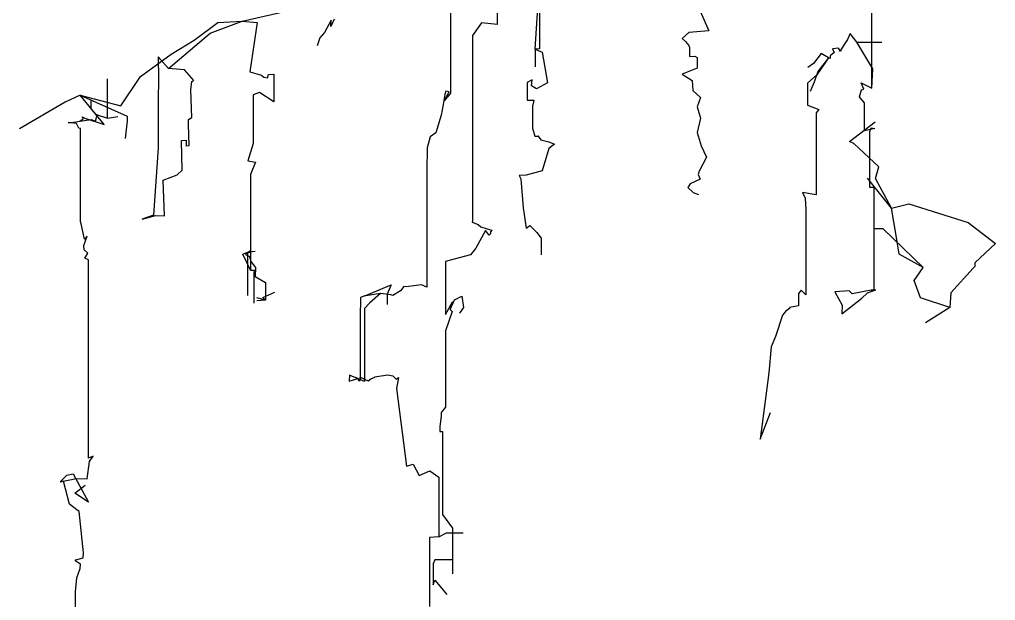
# Model space of a CAD drawing. Extents: x -330 to 330, y -481 to 481.
# Drawn here: x -126 to 329.8, y -25.7 to 245.7 of the extents above; entities that cross this region are included whole.
import ezdxf

# ---------------------------------------------------------------- set-up
doc = ezdxf.new("R2010")
doc.units = 0
doc.layers.add('CentreLine', color=5, linetype='CONTINUOUS')

msp = doc.modelspace()

# ---------------------------------------------------------------- linework, layer by layer
at = {"layer": 'CentreLine'}
for p, q in [((114.76, 231.9, -103.82), (119.89, 311.4, -106.07)), ((96.98, 269.24, -18.75), (96.98, 243.42, -18.75)), ((271.96, 213.7, 14.84), (271.96, 268.6, 14.84)), ((75.19, 259.48, -65.3), (75.19, 211.28, -65.3)), ((116.81, 258.29, -108.66), (116.81, 231.99, -108.66)), ((-22.1, 244.88, -133.57), (5.41, 251.23, -134.53)), ((190.24, 253.19, 9.14), (195.9, 240.4, 23.88)), ((-44.46, 236, -123.75), (-33.47, 244.28, -132.98)), ((-36.93, 239.37, -127.58), (-22.1, 244.88, -133.57)), ((-33.47, 244.28, -132.98), (-22.1, 244.88, -133.57)), ((-22.1, 244.88, -133.57), (-15.04, 244.39, -133.45)), ((-15.04, 244.39, -133.45), (-18.43, 221.25, -121.63)), ((19.56, 245.48, -153.23), (16.43, 239.65, -149.23)), ((20.94, 245.94, -158.11), (19.4, 242.5, -157.64)), ((19.4, 242.5, -157.64), (19.56, 245.48, -153.23)), ((89.7, 244.2, -20.57), (85.5, 238.2, -20.71)), ((96.98, 243.42, -18.75), (89.7, 244.2, -20.57)), ((-56.4, 222.88, -121.63), (-36.93, 239.37, -127.58)), ((14.18, 237.23, -149.35), (12.92, 233.46, -147.47)), ((16.43, 239.65, -149.23), (14.18, 237.23, -149.35)), ((85.5, 238.2, -20.71), (85.5, 227.33, -20.71)), ((186.57, 239.66, 22.23), (183.51, 236.81, 23.56)), ((195.9, 240.4, 23.88), (186.57, 239.66, 22.23)), ((261.87, 239.22, 41.37), (260.68, 236.45, 42)), ((265.03, 235.11, 33.13), (261.87, 239.22, 41.37)), ((-55.12, 229.45, -119.87), (-44.46, 236, -123.75)), ((183.51, 236.81, 23.56), (185.08, 235.42, 21.48)), ((185.08, 235.42, 21.48), (186.51, 233.58, 21.63)), ((186.51, 233.58, 21.63), (186.94, 232.65, 24.86)), ((186.94, 232.65, 24.86), (186.94, 228.44, 24.86)), ((260.68, 236.45, 42), (257.63, 231.9, 43.56)), ((272.49, 222.74, 24.85), (265.03, 235.11, 33.13)), ((265.03, 235.11, 33.13), (276.63, 235.11, 36.24)), ((-69.48, 219.08, -100.11), (-55.12, 229.45, -119.87)), ((-56.4, 222.88, -121.63), (-61.31, 228.27, -126.46)), ((-61.31, 228.27, -126.46), (-61.17, 218.16, -129.56)), ((116.81, 231.99, -108.66), (114.76, 231.9, -103.82)), ((114.76, 231.9, -103.82), (114.76, 223.53, -103.82)), ((114.76, 231.9, -103.82), (118.01, 230.4, -102.45)), ((118.01, 230.4, -102.45), (120.63, 216.15, -109.82)), ((186.94, 228.44, 24.86), (189.42, 228.61, 25.03)), ((189.42, 228.61, 25.03), (190.45, 227.95, 25.08)), ((190.45, 227.95, 25.08), (190.45, 222.93, 25.08)), ((248.29, 229.89, 60.31), (244.72, 225.1, 66.77)), ((251.77, 227.76, 54.74), (248.29, 229.89, 60.31)), ((254.44, 230.28, 54.72), (252.52, 228.69, 55.16)), ((252.52, 228.69, 55.16), (252.52, 227.43, 55.16)), ((256.52, 232.28, 50), (253.61, 232.05, 53.22)), ((253.61, 232.05, 53.22), (254.44, 230.28, 54.72)), ((257.42, 230.76, 47.52), (256.52, 232.28, 50)), ((257.63, 231.9, 43.56), (257.42, 230.76, 47.52)), ((85.5, 227.33, -20.71), (85.5, 196.7, -20.71)), ((244.72, 225.1, 66.77), (242.18, 223.27, 68)), ((251.77, 227.76, 54.74), (246.31, 219.91, 57.53)), ((251.77, 227.76, 54.74), (246.73, 221.39, 57.89)), ((252.52, 227.43, 55.16), (251.77, 227.76, 54.74)), ((-78.74, 205.36, -111.54), (-69.48, 219.08, -100.11)), ((-48.95, 222.26, -120.22), (-56.4, 222.88, -121.63)), ((-44.54, 217.27, -116.65), (-48.95, 222.26, -120.22)), ((-18.43, 221.25, -121.63), (-12.98, 219.7, -123.61)), ((-12.98, 219.7, -123.61), (-11.91, 218.8, -119.86)), ((-11.91, 218.8, -119.86), (-10.16, 218.41, -118.12)), ((-10.16, 218.41, -118.12), (-9.75, 219.95, -118.04)), ((-9.75, 219.95, -118.04), (-7.17, 220.22, -116.55)), ((-7.17, 220.22, -116.55), (-7.17, 207.32, -116.55)), ((190.45, 222.93, 25.08), (183.49, 220.16, 26.95)), ((183.49, 220.16, 26.95), (188.14, 217.24, 22.3)), ((246.31, 219.91, 57.53), (242, 215.91, 55.88)), ((246.73, 221.39, 57.89), (245.17, 216.45, 60.84)), ((271.96, 213.7, 14.84), (272.49, 222.74, 24.85)), ((-85, 199.57, -147.36), (-85, 218.07, -147.36)), ((-61.17, 218.16, -129.56), (-61.23, 207.92, -130.08)), ((-45.94, 212.94, -113.99), (-45.57, 216.82, -115.27)), ((-45.57, 216.82, -115.27), (-44.54, 217.27, -116.65)), ((113.38, 217.52, -113.2), (111.13, 216.28, -111.2)), ((111.13, 216.28, -111.2), (111.13, 208.03, -111.2)), ((113.13, 214.77, -113.95), (113.38, 217.52, -113.2)), ((115.38, 213.28, -112.7), (113.13, 214.77, -113.95)), ((120.63, 216.15, -109.82), (115.38, 213.28, -112.7)), ((188.14, 217.24, 22.3), (188.48, 212.52, 18.36)), ((242, 215.91, 55.88), (242, 205.63, 55.88)), ((245.17, 216.45, 60.84), (243.19, 212.05, 67.32)), ((268.28, 213.15, 26.23), (267.01, 216.1, 23.08)), ((267.01, 216.1, 23.08), (271.96, 213.7, 14.84)), ((-97.74, 210.34, -117.71), (-104.63, 207.04, -107.5)), ((-86.5, 196.69, -131.1), (-97.74, 210.34, -117.71)), ((-97.74, 210.34, -117.71), (-78.74, 205.36, -111.54)), ((-97.74, 210.34, -117.71), (-75.68, 200.49, -115.78)), ((-45.59, 199.91, -113.85), (-45.94, 212.94, -113.99)), ((-13.87, 211.69, -125.77), (-16.95, 210.5, -123.77)), ((-16.95, 210.5, -123.77), (-16.95, 187.75, -123.77)), ((-7.17, 207.32, -116.55), (-13.87, 211.69, -125.77)), ((72.63, 210.71, -48.27), (71.88, 206.05, -46.75)), ((72.28, 207.74, -62.86), (74.6, 211.92, -50.93)), ((75.19, 211.28, -65.3), (72.28, 207.74, -62.86)), ((73.09, 212.23, -48.93), (72.63, 210.71, -48.27)), ((74.6, 211.92, -50.93), (73.09, 212.23, -48.93)), ((188.48, 212.52, 18.36), (192.05, 209.34, 19.65)), ((266.27, 209.66, 40.9), (267.24, 212.87, 27.01)), ((266.64, 209.11, 44.34), (266.27, 209.66, 40.9)), ((267.24, 212.87, 27.01), (268.28, 213.15, 26.23)), ((-104.63, 207.04, -107.5), (-126.01, 194.67, -106.01)), ((-92.49, 204.01, -145.33), (-92.49, 207.83, -145.33)), ((-61.23, 207.92, -130.08), (-61.31, 185.73, -130.19)), ((71.88, 206.05, -46.75), (70.97, 201.06, -46.41)), ((111.13, 208.03, -111.2), (114.13, 208.03, -110.7)), ((114.13, 208.03, -110.7), (113.63, 205.03, -109.95)), ((192.05, 209.34, 19.65), (190.49, 204.95, 22.99)), ((242, 205.63, 55.88), (247.32, 203.71, 52.55)), ((268.54, 206.84, 49.06), (266.64, 209.11, 44.34)), ((268.54, 193.77, 49.06), (268.54, 206.84, 49.06)), ((-90.25, 201.36, -142.46), (-92.49, 204.01, -145.33)), ((-90.56, 198.21, -140.19), (-89.76, 201.24, -140.77)), ((-89.76, 201.24, -140.77), (-90.25, 201.36, -142.46)), ((-90.25, 201.36, -142.46), (-85, 199.57, -147.36)), ((70.97, 201.06, -46.41), (68.43, 192.73, -44.76)), ((113.63, 205.03, -109.95), (113.63, 195.03, -109.2)), ((190.49, 204.95, 22.99), (192.03, 199.57, 27.23)), ((247.32, 203.71, 52.55), (246.04, 202.11, 52.62)), ((246.04, 202.11, 52.62), (246.04, 180.27, 52.62)), ((-103.33, 197.56, -136.3), (-101.76, 197.67, -138.81)), ((-99.4, 197.12, -134.87), (-103.33, 197.56, -136.3)), ((-101.76, 197.67, -138.81), (-97.77, 198.3, -138.6)), ((-98.3, 194.9, -130.44), (-99.4, 197.12, -134.87)), ((-97.77, 198.3, -138.6), (-96.24, 199.32, -135.83)), ((-97.77, 198.3, -138.6), (-92.49, 198.96, -139.82)), ((-96.24, 199.32, -135.83), (-96.73, 200.2, -135.03)), ((-96.73, 200.2, -135.03), (-95.53, 199.64, -132.05)), ((-95.53, 199.64, -132.05), (-86.5, 196.69, -131.1)), ((-92.49, 198.96, -139.82), (-90.56, 198.21, -140.19)), ((-85, 199.57, -147.36), (-80.02, 200.43, -143.87)), ((-75.68, 198.39, -115.78), (-76.62, 190.07, -109.11)), ((-75.68, 200.49, -115.78), (-75.68, 198.39, -115.78)), ((-47.13, 199.06, -117.49), (-45.59, 199.91, -113.85)), ((-47.05, 196.65, -116.63), (-47.13, 199.06, -117.49)), ((-46.83, 186.82, -116.54), (-47.05, 196.65, -116.63)), ((85.5, 196.7, -20.71), (85.5, 173.55, -20.71)), ((192.03, 199.57, 27.23), (190.5, 192.98, 29.89)), ((261.58, 188.78, 150.3), (273.63, 197.97, 152.2)), ((-97.54, 194.73, -130.78), (-98.3, 194.9, -130.44)), ((-97.54, 151.34, -130.78), (-97.54, 194.73, -130.78)), ((68.43, 192.73, -44.76), (65.73, 190.84, -43.14)), ((113.63, 195.03, -109.2), (114.63, 191.28, -102.45)), ((190.5, 192.98, 29.89), (192.36, 186.73, 31.96)), ((273.44, 194.75, 59.09), (268.54, 193.77, 49.06)), ((271.04, 193.37, 65.88), (271.66, 195.11, 63.97)), ((271.04, 175.75, 65.88), (271.04, 193.37, 65.88)), ((271.66, 195.11, 63.97), (273.44, 194.75, 59.09)), ((-50.44, 188.93, -124.4), (-50.31, 189.14, -121.24)), ((-50.07, 175.37, -124.25), (-50.44, 188.93, -124.4)), ((-50.31, 189.14, -121.24), (-48.11, 189.33, -119.94)), ((-48.11, 189.33, -119.94), (-48.2, 186.65, -119.98)), ((-16.95, 187.75, -123.77), (-19.38, 179.65, -120.88)), ((65.73, 190.84, -43.14), (64.32, 185.81, -43.96)), ((114.63, 191.28, -102.45), (116.38, 191.28, -100.95)), ((116.38, 191.28, -100.95), (116.13, 191.28, -99.7)), ((116.13, 191.28, -99.7), (117.38, 189.53, -97.45)), ((117.38, 189.53, -97.45), (121.13, 188.53, -99.95)), ((121.13, 188.53, -99.95), (123.88, 187.52, -96.45)), ((123.88, 187.52, -96.45), (121.13, 185.52, -94.2)), ((263.67, 187.75, 149.54), (261.58, 188.78, 150.3)), ((275.24, 176.84, 133.62), (263.67, 187.75, 149.54)), ((-61.31, 185.73, -130.19), (-63.43, 154.35, -127.11)), ((-48.29, 186.78, -118.77), (-46.83, 186.82, -116.54)), ((-48.2, 186.65, -119.98), (-48.29, 186.78, -118.77)), ((64.32, 185.81, -43.96), (64.28, 175.23, -43.4)), ((121.13, 185.52, -94.2), (118.13, 175.02, -91.45)), ((192.36, 186.73, 31.96), (194.82, 181.39, 35.9)), ((-19.38, 179.65, -120.88), (-15.84, 179.12, -119.59)), ((-15.84, 179.12, -119.59), (-18.12, 173.38, -117.75)), ((194.82, 181.39, 35.9), (191.42, 174.83, 38.19)), ((246.04, 180.27, 52.62), (246.04, 163.84, 52.62)), ((-52.45, 173.09, -129.99), (-50.07, 175.37, -124.25)), ((-18.12, 173.38, -117.75), (-18.12, 145.23, -117.75)), ((64.28, 175.23, -43.4), (64.28, 120.63, -43.4)), ((85.5, 173.55, -20.71), (85.5, 151.77, -20.71)), ((118.13, 175.02, -91.45), (110.63, 173.02, -93.2)), ((191.42, 174.83, 38.19), (190.85, 173.37, 39.78)), ((190.85, 173.37, 39.78), (191.89, 171.14, 41.83)), ((271.04, 167.3, 65.88), (271.04, 175.75, 65.88)), ((273.69, 171.37, 123.88), (275.24, 176.84, 133.62)), ((-58.86, 170.63, -131.04), (-52.45, 173.09, -129.99)), ((-58.34, 154.07, -130.84), (-58.86, 170.63, -131.04)), ((110.63, 173.02, -93.2), (107.38, 172.77, -89.7)), ((107.38, 172.77, -89.7), (108.13, 171.27, -86.95)), ((108.13, 171.27, -86.95), (109.13, 157.77, -84.95)), ((187.13, 168.98, 42.76), (186.17, 167.28, 44.63)), ((191.89, 171.14, 41.83), (187.13, 168.98, 42.76)), ((281.28, 157.55, 111.74), (270.08, 171.58, 120.18)), ((281.28, 157.55, 111.74), (273.69, 171.37, 123.88)), ((186.17, 167.28, 44.63), (188.62, 164.93, 46.76)), ((188.62, 164.93, 46.76), (191.05, 164.02, 50.23)), ((246.04, 163.84, 52.62), (239.61, 164.91, 58.4)), ((239.61, 164.91, 58.4), (240.88, 162.22, 61.88)), ((273.14, 167.3, 66.68), (271.04, 167.3, 65.88)), ((273.14, 147.95, 66.68), (273.14, 167.3, 66.68)), ((273.14, 119.35, 66.68), (273.14, 167.3, 66.68)), ((240.88, 162.22, 61.88), (241.26, 156.91, 62.94)), ((281.28, 157.55, 111.74), (289.27, 159.59, 118.71)), ((289.27, 159.59, 118.71), (316.95, 150.86, 128.84)), ((109.13, 157.77, -84.95), (110.63, 148.27, -80.7)), ((241.26, 156.91, 62.94), (241.26, 131.28, 62.94)), ((283.34, 144.77, 95.19), (281.28, 157.55, 111.74)), ((-97.26, 150.21, -126.85), (-97.54, 151.34, -130.78)), ((-63.43, 154.35, -127.11), (-68.72, 152.4, -129.25)), ((-68.72, 152.4, -129.25), (-62.45, 154.15, -128.22)), ((-62.45, 154.15, -128.22), (-58.34, 154.07, -130.84)), ((85.5, 151.77, -20.71), (85.45, 151.1, -18.02)), ((85.45, 151.1, -18.02), (88.17, 149.9, -17.29)), ((316.95, 150.86, 128.84), (329.77, 141.07, 114.95)), ((-95.73, 143.09, -117.16), (-97.26, 150.21, -126.85)), ((91.66, 147.13, -6.46), (87.13, 138.87, -8.47)), ((88.17, 149.9, -17.29), (89.37, 148.88, -17.1)), ((89.37, 148.88, -17.1), (92.44, 147.88, -15.98)), ((93.33, 145, -6.84), (91.66, 147.13, -6.46)), ((92.44, 147.88, -15.98), (94.49, 147.32, -14.33)), ((94.49, 147.32, -14.33), (93.94, 146.47, -11.77)), ((93.94, 146.47, -11.77), (93.98, 145.62, -9.64)), ((110.63, 148.27, -80.7), (112.38, 149.52, -78.45)), ((112.38, 149.52, -78.45), (115.63, 146.27, -74.7)), ((115.63, 146.27, -74.7), (117.63, 143.52, -72.7)), ((277.34, 147.95, 68.3), (273.14, 147.95, 66.68)), ((296.05, 129.91, 75.48), (277.34, 147.95, 68.3)), ((-95.97, 140.22, -101.68), (-94.42, 144.43, -111.49)), ((-94.42, 144.43, -111.49), (-95.73, 143.09, -117.16)), ((-18.12, 145.23, -117.75), (-18.12, 128.62, -117.75)), ((93.98, 145.62, -9.64), (93.33, 145, -6.84)), ((117.63, 143.52, -72.7), (117.63, 135.77, -72.7)), ((284.78, 136.16, 81.69), (283.34, 144.77, 95.19)), ((-95.75, 138.17, -100.1), (-95.97, 140.22, -101.68)), ((-94.11, 136.57, -100.79), (-95.75, 138.17, -100.1)), ((-21.77, 136.14, -109.91), (-18.25, 137.54, -107.87)), ((-18.25, 137.54, -107.87), (-19.53, 136.68, -99.84)), ((-19.53, 136.68, -99.84), (-17.39, 137.34, -99.61)), ((-17.39, 137.34, -99.61), (-15.92, 137.5, -96.97)), ((87.13, 138.87, -8.47), (84.65, 135.77, -5.72)), ((329.77, 141.07, 114.95), (320.15, 132.1, 89.6)), ((-95.51, 134.21, -102.1), (-94.11, 136.57, -100.79)), ((-93.83, 133.52, -100.61), (-95.51, 134.21, -102.1)), ((-93.83, 114.74, -100.61), (-93.83, 133.52, -100.61)), ((-18.12, 128.62, -117.75), (-21.77, 136.14, -109.91)), ((-19.53, 136.68, -99.84), (-20.49, 136.02, -101.51)), ((-20.49, 136.02, -101.51), (-18.62, 134.97, -100.47)), ((-19.53, 136.68, -99.84), (-19.53, 116.75, -99.84)), ((-18.62, 134.97, -100.47), (-17.92, 132.74, -101.68)), ((-17.92, 132.74, -101.68), (-15.73, 129.85, -102.7)), ((81.6, 134.99, -0.21), (73, 132.68, -0.81)), ((73, 132.68, -0.81), (73, 107.94, -0.81)), ((84.65, 135.77, -5.72), (81.6, 134.99, -0.21)), ((296.05, 129.91, 75.48), (284.78, 136.16, 81.69)), ((-18.12, 128.62, -117.75), (-16.35, 128.62, -114.8)), ((-16.35, 128.62, -114.8), (-16.53, 127.51, -113.92)), ((-15.73, 129.85, -102.7), (-15.96, 125.74, -102.98)), ((241.26, 131.28, 62.94), (241.26, 117.15, 62.94)), ((291.77, 123.82, 66.91), (296.05, 129.91, 75.48)), ((319.38, 129.56, 70.98), (308.95, 117.99, 49.34)), ((320.17, 130.35, 76.09), (319.38, 129.56, 70.98)), ((320.15, 132.1, 89.6), (320.17, 130.35, 76.09)), ((-16.53, 127.51, -113.92), (-16.53, 113.19, -113.92)), ((-15.96, 125.74, -102.98), (-11.2, 122.79, -100.12)), ((294.72, 115.7, 52.02), (291.77, 123.82, 66.91)), ((-11.2, 122.79, -100.12), (-11.2, 114.63, -100.12)), ((35.22, 116.71, -60.83), (47.59, 121.72, -60.19)), ((47.59, 121.72, -60.19), (45.66, 117.39, -65.82)), ((51.93, 118.97, -47.69), (48.27, 116.86, -48.73)), ((53.46, 120.95, -46.1), (51.93, 118.97, -47.69)), ((54.49, 120.82, -43.78), (53.46, 120.95, -46.1)), ((61.69, 121.85, -42.51), (54.49, 120.82, -43.78)), ((64.28, 120.63, -43.4), (61.69, 121.85, -42.51)), ((239.02, 119.27, 66.68), (237.73, 117.77, 69.19)), ((241.26, 117.15, 62.94), (239.02, 119.27, 66.68)), ((261.42, 119.01, 65.42), (254.76, 118.55, 79.9)), ((254.76, 118.55, 79.9), (258.19, 112.35, 84.6)), ((262.77, 117.58, 59.81), (261.42, 119.01, 65.42)), ((271.71, 119.35, 66.93), (262.77, 117.58, 59.81)), ((270.06, 118.02, 77.21), (273.96, 119.43, 71.38)), ((273.96, 119.43, 71.38), (271.71, 119.35, 66.93)), ((271.71, 119.35, 66.93), (273.14, 119.35, 66.68)), ((-93.83, 102.83, -100.61), (-93.83, 114.74, -100.61)), ((-11.2, 114.63, -100.12), (-15.18, 115.64, -97.55)), ((-11.2, 114.63, -100.12), (-15.12, 114.3, -102.76)), ((-12.31, 115.87, -101.02), (-6.78, 118.42, -97.95)), ((-11.2, 114.63, -100.12), (-12.31, 115.87, -101.02)), ((33.21, 115.91, -60.26), (33, 106.57, -54.43)), ((35.22, 116.71, -60.83), (33.21, 115.91, -60.26)), ((35.66, 116.71, -52.27), (35.22, 116.71, -60.83)), ((42.62, 117.67, -48.72), (35.66, 116.71, -52.27)), ((42.62, 117.67, -48.72), (37.59, 113.36, -52.65)), ((47.43, 117.14, -47.34), (42.62, 117.67, -48.72)), ((45.66, 117.39, -65.82), (45.66, 112.59, -65.82)), ((48.27, 116.86, -48.73), (47.43, 117.14, -47.34)), ((75.05, 110.18, -5.63), (77.08, 114.73, -10.66)), ((77.08, 114.73, -10.66), (80.6, 116.54, -13.4)), ((80.6, 116.54, -13.4), (81.31, 111.25, -18.46)), ((237.73, 117.77, 69.19), (237.73, 111.99, 69.19)), ((258.02, 108.21, 94.63), (267.31, 115.59, 80.06)), ((267.31, 115.59, 80.06), (270.06, 118.02, 77.21)), ((308.39, 111.21, 41.07), (294.72, 115.7, 52.02)), ((308.95, 117.99, 49.34), (308.39, 111.21, 41.07)), ((37.59, 113.36, -52.65), (35.03, 110.71, -54.8)), ((35.03, 110.71, -54.8), (35.03, 76.61, -54.8)), ((73, 107.94, -0.81), (76.16, 113.79, -7.9)), ((76.16, 113.79, -7.9), (75.05, 110.18, -5.63)), ((75.05, 110.18, -5.63), (76.07, 109.36, -3.87)), ((81.31, 111.25, -18.46), (79.52, 108.56, -21.55)), ((231.81, 109.4, 76.04), (230.25, 107.6, 78.75)), ((233.78, 110.94, 76.01), (231.81, 109.4, 76.04)), ((237.73, 111.99, 69.19), (233.63, 111.2, 73.02)), ((233.63, 111.2, 73.02), (233.78, 110.94, 76.01)), ((258.19, 112.35, 84.6), (258.02, 108.21, 94.63)), ((308.39, 111.21, 41.07), (297.1, 104.07, 36.04)), ((33, 106.57, -54.43), (33, 77.56, -54.43)), ((76.07, 109.36, -3.87), (72.9, 100.32, 1.61)), ((230.25, 107.6, 78.75), (227.01, 97.69, 82.9)), ((-93.83, 79.53, -100.61), (-93.83, 102.83, -100.61)), ((72.9, 100.32, 1.61), (72.9, 64.62, 1.61)), ((227.01, 97.69, 82.9), (224.94, 92.87, 84.76)), ((224.94, 92.87, 84.76), (223.96, 80.74, 86.16)), ((-93.83, 77.31, -100.61), (-93.83, 79.53, -100.61)), ((28.1, 79.53, -52.74), (27.94, 76.84, -48.1)), ((27.94, 76.84, -48.1), (31.99, 77.95, -45.57)), ((35.03, 76.61, -54.8), (28.1, 79.53, -52.74)), ((31.99, 77.95, -45.57), (30.84, 78.48, -43.58)), ((31.99, 77.95, -45.57), (32.27, 77.16, -41.55)), ((33.09, 77.03, -40.57), (33.09, 78.63, -40.57)), ((33.09, 78.63, -40.57), (36.8, 76.86, -38.68)), ((36.8, 76.86, -38.68), (38, 77.92, -36.21)), ((38, 77.92, -36.21), (39.9, 78.58, -35.45)), ((39.79, 78.77, -33.31), (46.03, 79.78, -27.88)), ((39.9, 78.58, -35.45), (39.79, 78.77, -33.31)), ((46.03, 79.78, -27.88), (48.29, 79.33, -26.11)), ((48.29, 79.33, -26.11), (49.93, 77.74, -24.17)), ((49.93, 77.74, -24.17), (50.99, 78.41, -23.73)), ((50.99, 78.41, -23.73), (50.09, 73.28, -22.83)), ((223.96, 80.74, 86.16), (219.86, 49.69, 87.65)), ((-93.83, 68.02, -100.61), (-93.83, 77.31, -100.61)), ((32.27, 77.16, -41.55), (33.09, 77.03, -40.57)), ((50.09, 73.28, -22.83), (54.78, 37.11, -19.54)), ((-93.83, 40.83, -100.61), (-93.83, 68.02, -100.61)), ((72.9, 64.62, 1.61), (70.94, 62.21, -2.06)), ((70.94, 60.6, -2.06), (70.33, 55.43, -4.06)), ((70.94, 62.21, -2.06), (70.94, 60.6, -2.06)), ((219.86, 49.69, 87.65), (224.68, 62.1, 101.64)), ((70.33, 55.43, -4.06), (70.33, 53.33, -4.06)), ((70.33, 53.33, -4.06), (71.58, 53.33, -4.06)), ((71.58, 53.33, -4.06), (71.58, 14.53, -4.06)), ((-91.6, 41.8, -95.23), (-93.83, 40.83, -100.61)), ((-93.34, 39.3, -92.93), (-91.6, 41.8, -95.23)), ((-94.39, 31.1, -88.7), (-93.34, 39.3, -92.93)), ((54.78, 37.11, -19.54), (57.77, 37.94, -20.94)), ((57.77, 37.94, -20.94), (60.67, 32.74, -15.71)), ((-107.04, 29.76, -92.23), (-103.89, 32.79, -87.19)), ((-103.89, 32.79, -87.19), (-100.98, 33.42, -87.65)), ((-100.98, 33.42, -87.65), (-93.83, 20.22, -79.71)), ((60.67, 32.74, -15.71), (65.62, 34.85, -13.3)), ((65.62, 34.85, -13.3), (69.78, 31.93, -8.99)), ((69.78, 31.93, -8.99), (69.78, 4.02, -8.99)), ((-107.04, 29.76, -92.23), (-99.57, 31.29, -89.8)), ((-105.49, 30.07, -88.18), (-107.04, 29.76, -92.23)), ((-102.7, 19.35, -82.93), (-105.49, 30.07, -88.18)), ((-100.25, 24.49, -58.71), (-95.38, 28.18, -55.78)), ((-99.57, 31.29, -89.8), (-94.39, 31.1, -88.7)), ((-93.83, 20.22, -79.71), (-100.25, 24.49, -58.71)), ((-99.27, 16.68, -84.6), (-102.7, 19.35, -82.93)), ((-98.09, 15.96, -82.17), (-99.27, 16.68, -84.6)), ((-96.14, -3.49, -78.93), (-98.09, 15.96, -82.17)), ((71.58, 14.53, -4.06), (76.25, 8.12, 10.31)), ((69.78, 4.02, -8.99), (73.34, 5.85, -7.33)), ((73.34, 5.85, -7.33), (81.19, 5.85, -10.83)), ((76.25, 8.12, 10.31), (76.25, -6.65, 10.31)), ((69.78, 4.02, -8.99), (65.48, 3.71, -10.47)), ((65.48, 3.71, -10.47), (65.48, -28.41, -10.47)), ((-96.34, -5.81, -73.18), (-96.14, -3.49, -78.93)), ((-99.96, -7.08, -63.69), (-99.76, -6.74, -67.5)), ((-97.53, -8.74, -62.61), (-99.96, -7.08, -63.69)), ((-99.76, -6.74, -67.5), (-96.34, -5.81, -73.18)), ((-97.62, -10.76, -57.61), (-97.53, -8.74, -62.61)), ((67.96, -6.65, 17.52), (67.17, -8.61, 16.15)), ((67.17, -8.61, 16.15), (67.17, -18.29, 16.15)), ((76.25, -6.65, 10.31), (67.96, -6.65, 17.52)), ((76.25, -6.65, 10.31), (76.25, -13.27, 10.31)), ((-99.27, -15.1, -52.51), (-97.62, -10.76, -57.61)), ((-99.93, -21.66, -50.49), (-99.27, -15.1, -52.51)), ((67.17, -18.29, 16.15), (68, -16.23, 22.08)), ((68, -16.23, 22.08), (73.5, -22.94, 20.91)), ((-99.93, -52.06, -50.49), (-99.93, -21.66, -50.49))]:
    msp.add_line(p, q, dxfattribs=at)

doc.saveas('drawing.dxf')
